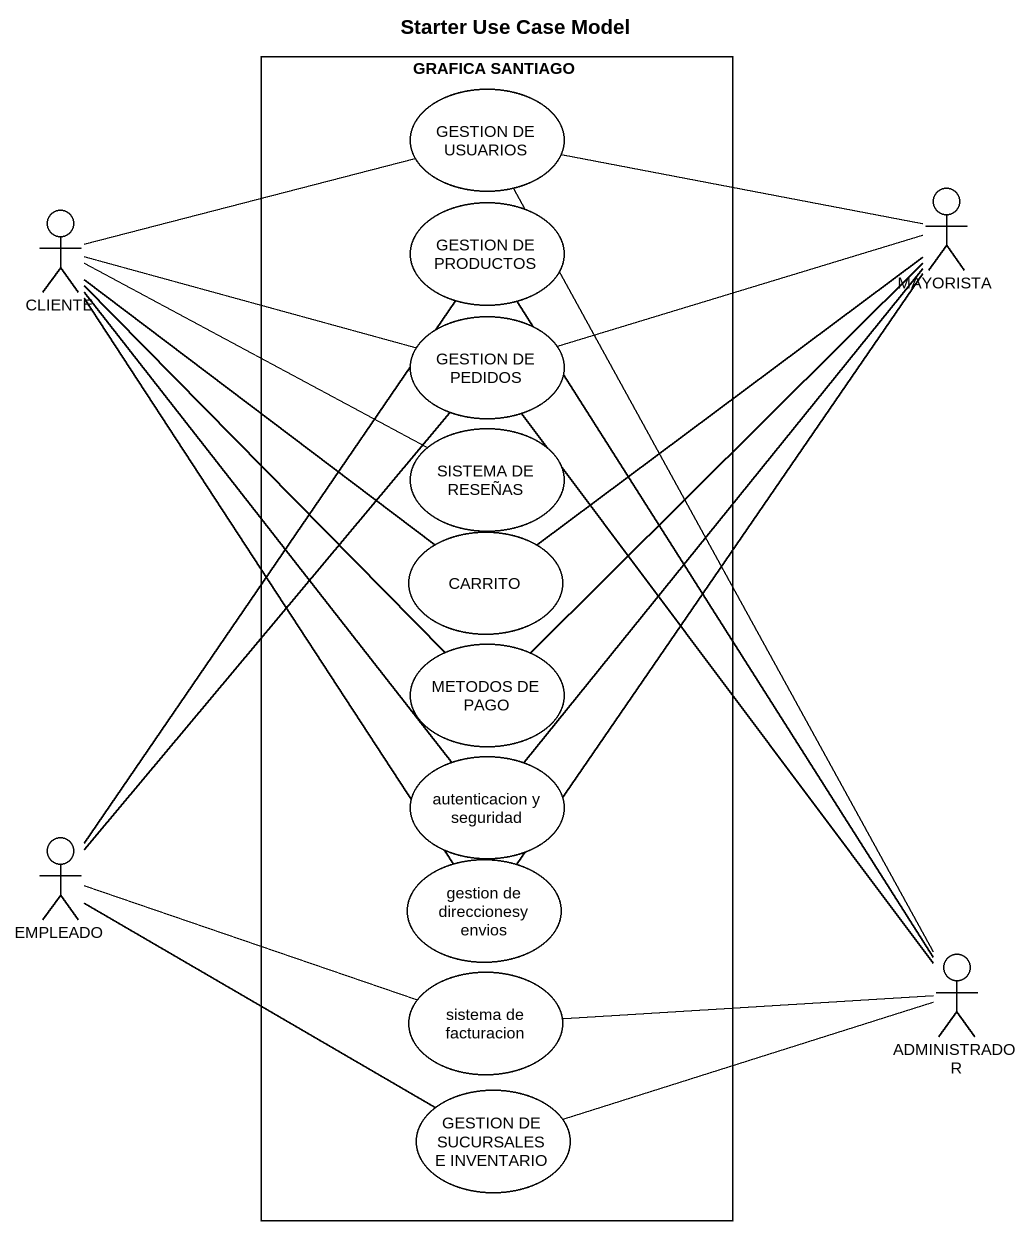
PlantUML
@startuml
title Starter Use Case Model
rectangle "GRAFICA SANTIAGO" as GRAFICA_SANTIAGO {
  usecase "GESTION DE USUARIOS" as GESTION_DE_USUARIOS
  usecase "GESTION DE PRODUCTOS" as GESTION_DE_PRODUCTOS
  usecase "GESTION DE PEDIDOS" as GESTION_DE_PEDIDOS
  usecase "SISTEMA DE RESEÑAS" as SISTEMA_DE_RESEÑAS
  usecase CARRITO
  usecase "METODOS DE PAGO" as METODOS_DE_PAGO
  usecase "autenticacion y seguridad" as autenticacion_y_seguridad
  usecase "gestion de direccionesy envios" as gestion_de_direccionesy
  usecase "sistema de facturacion" as sistema_de_facturacion
  usecase "GESTION DE SUCURSALES E INVENTARIO" as GESTION_DE_SUCURSALES_E
}
actor MAYORISTA
actor CLIENTE
actor EMPLEADO
actor ADMINISTRADOR
MAYORISTA -left- GESTION_DE_USUARIOS
MAYORISTA -left- GESTION_DE_PEDIDOS
MAYORISTA -- CARRITO
MAYORISTA -- METODOS_DE_PAGO
MAYORISTA -- autenticacion_y_seguridad
MAYORISTA -- gestion_de_direccionesy
CLIENTE -right- GESTION_DE_USUARIOS
CLIENTE -right- GESTION_DE_PEDIDOS
CLIENTE -right- SISTEMA_DE_RESEÑAS
CLIENTE -- CARRITO
CLIENTE -- METODOS_DE_PAGO
CLIENTE -- autenticacion_y_seguridad
CLIENTE -- gestion_de_direccionesy
EMPLEADO -up- GESTION_DE_PRODUCTOS
EMPLEADO -up- GESTION_DE_PEDIDOS
EMPLEADO -right- sistema_de_facturacion
EMPLEADO -right- GESTION_DE_SUCURSALES_E
ADMINISTRADOR -up- GESTION_DE_USUARIOS
ADMINISTRADOR -up- GESTION_DE_PRODUCTOS
ADMINISTRADOR -up- GESTION_DE_PEDIDOS
ADMINISTRADOR -left- sistema_de_facturacion
ADMINISTRADOR -left- GESTION_DE_SUCURSALES_E
@enduml
